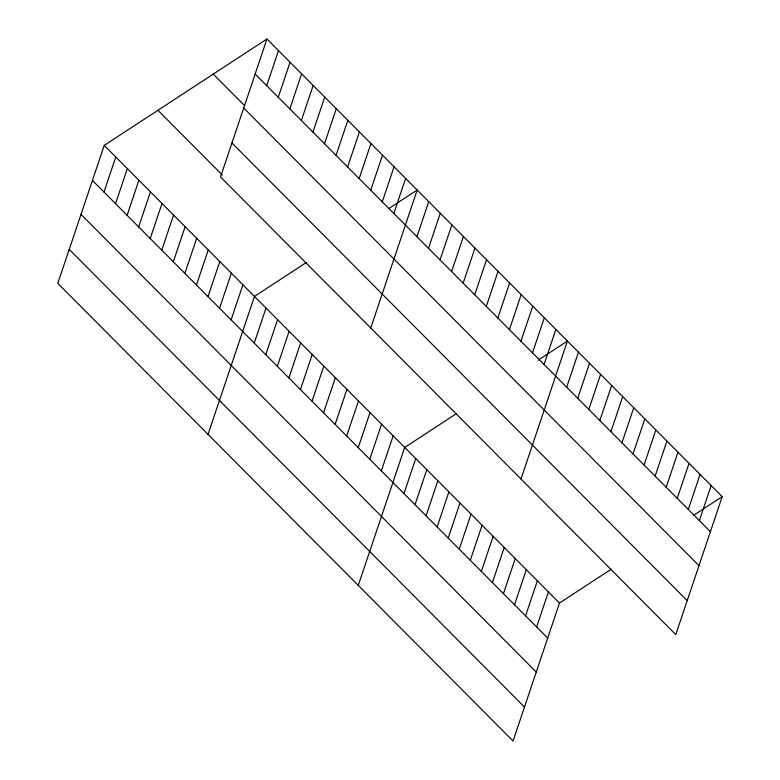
<?xml version="1.0" encoding="UTF-8"?>
<svg xmlns="http://www.w3.org/2000/svg" width="780" height="780" viewBox="0 0 780 780"><rect width="100%" height="100%" fill="white"/><g stroke="black" fill="none" stroke-linecap="round" stroke-linejoin="round"><path stroke-width="1.17" d="M266.945 39L220.516 176.963L675.773 634.608L722.202 496.645L266.945 39L104.228 145.392L57.798 283.354L513.055 741L559.484 603.038L611.227 569.205M103.984 192.055L115.781 157.014M115.547 203.678L127.335 168.626M127.101 215.29L138.899 180.248M138.655 226.912L150.452 191.861M150.208 238.524L162.006 203.482M161.772 250.146L173.56 215.095M173.326 261.758L185.123 226.717M184.88 273.38L196.677 238.329M196.443 284.993L208.231 249.951M266.711 85.663L278.499 50.612M207.997 296.615L219.794 261.563M278.265 97.276L290.062 62.234M219.55 308.227L231.348 273.185M289.819 108.898L301.616 73.846M231.114 319.839L242.902 284.798M301.382 120.51L313.17 85.468M208.026 434.382L254.456 296.419L306.209 262.587M312.936 132.132L324.733 97.081M254.221 343.073L266.019 308.032M324.49 143.744L336.287 108.703M265.775 354.695L277.573 319.654M336.043 155.366L347.841 120.315M277.339 366.308L289.127 331.266M347.607 166.978L359.395 131.937M288.892 377.93L300.69 342.888M359.161 178.601L370.958 143.549M300.446 389.542L312.244 354.5M370.715 190.213L382.512 155.171M312.01 401.164L323.798 366.122M382.278 201.835L394.066 166.784M323.564 412.776L335.361 377.735M393.832 213.447L405.629 178.405M335.117 424.398L346.915 389.356M370.753 327.99L417.183 190.018L388.869 208.533M346.671 436.01L358.469 400.969M416.949 236.681L428.737 201.64M358.235 447.632L370.022 412.591M428.503 248.303L440.29 213.252M369.788 459.244L381.586 424.203M440.056 259.915L451.854 224.874M381.342 470.866L393.139 435.825M451.61 271.537L463.408 236.486M358.264 585.4L404.693 447.437L456.436 413.605M463.174 283.15L474.962 248.108M403.962 493.594L415.75 458.552M474.727 294.772L486.525 259.721M415.019 504.709L426.806 469.667M486.281 306.384L498.079 271.343M426.075 515.824L437.863 480.782M497.845 318.006L509.633 282.955M437.131 526.939L448.919 491.897M509.399 329.618L521.186 294.577M448.188 538.054L459.976 503.012M520.952 341.24L532.75 306.189M459.235 549.169L471.032 514.127M532.506 352.852L544.303 317.811M470.291 560.284L482.089 525.233M544.069 364.474L555.857 329.423M481.348 571.399L493.145 536.347M520.991 479.008L567.421 341.045L538.132 360.194M492.404 582.514L504.202 547.462M566.68 387.202L578.477 352.16M503.461 593.629L515.258 558.577M577.736 398.317L589.534 363.275M514.517 604.744L526.315 569.692M588.793 409.432L600.59 374.39M525.574 615.849L537.371 580.808M599.849 420.547L611.647 385.505M536.63 626.964L548.428 591.923M610.906 431.662L622.703 396.61M621.962 442.777L633.76 407.726M633.019 453.892L644.816 418.84M644.075 465.007L655.863 429.956M655.132 476.122L666.919 441.07M666.188 487.227L677.976 452.185M677.245 498.342L689.033 463.3M688.301 509.457L700.089 474.415M699.358 520.572L711.145 485.531M693.888 515.151L722.202 496.645M255.148 74.041L710.414 531.687M213.252 74.11L244.618 105.641M243.721 108.01L698.977 565.646M231.943 143.003L687.209 600.639M157.921 110.282L222.31 175.003M104.228 145.392L559.484 603.038M92.43 180.443L547.687 638.079M81.003 214.403L536.26 672.048M69.225 249.395L524.482 707.041"/></g></svg>
